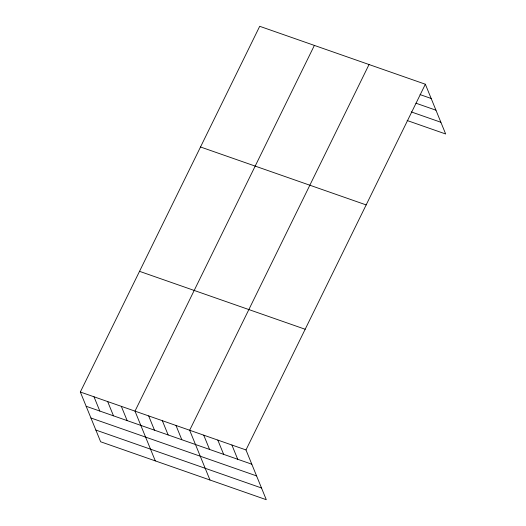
<?xml version="1.0" encoding="UTF-8"?>
<svg xmlns="http://www.w3.org/2000/svg" width="526" height="526" viewBox="0 0 526 526"><rect width="100%" height="100%" fill="white"/><g stroke="black" fill="none" stroke-linecap="round" stroke-linejoin="round"><path stroke-width="0.79" d="M425.356 84.226L245.984 449.94L266.287 499.7L100.644 441.774L80.333 392.015L259.712 26.3L425.356 84.226L445.667 133.985L407.131 120.507M314.377 45.414L134.998 411.128L155.301 460.888M369.042 64.527L189.662 430.248L209.966 480.008M420.064 94.595L431.175 98.48M415.948 103.201L435.962 110.197M411.24 111.906L440.887 122.269M200.518 146.984L366.162 204.91M139.528 271.331L305.179 329.256M80.333 392.015L245.984 449.94M86.152 406.276L251.803 464.202M90.932 417.992L256.583 475.912M95.857 430.058L261.507 487.983M231.9 445.016L237.719 459.277M217.823 440.091L223.642 454.352M203.74 435.166L209.558 449.428M175.993 425.468L181.812 439.723M162.33 420.688L168.149 434.949M148.661 415.908L154.48 430.169M121.328 406.355L127.154 420.609M107.666 401.575L113.484 415.829M94.003 396.795L99.822 411.056"/></g></svg>
